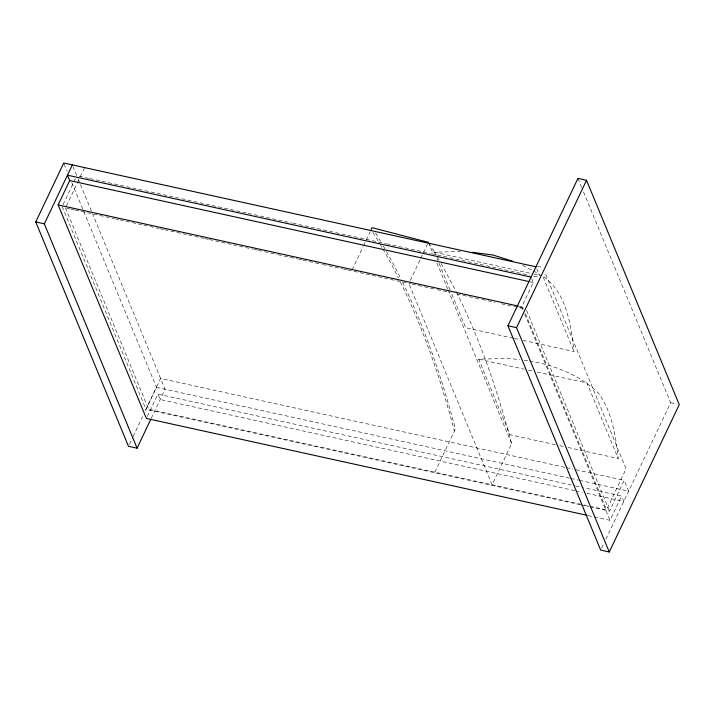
<?xml version="1.0" encoding="UTF-8"?>
<svg xmlns="http://www.w3.org/2000/svg" width="715" height="715" viewBox="0 0 715 715"><rect width="100%" height="100%" fill="white"/><g stroke="black" fill="none" stroke-linecap="round" stroke-linejoin="round"><path stroke-width="0.54" stroke-dasharray="3.58 2.68" d="M63.099 204.553L73.493 182.665M73.958 181.673L75.379 178.687M66.397 205.938L79.731 177.856M80.205 176.855L84.969 166.827M580.115 504.719L145.958 409.275L160.598 378.441L565.306 467.404M129.415 444.328L132.677 437.446M133.142 436.463L142.473 416.818M145.27 410.928L156.469 387.351L71.822 182.566M147.317 416.505L157.952 394.117L574.654 485.726M151.222 418.382L165.067 389.237L92.539 213.776M352.111 269.859L363.068 246.791M363.542 245.781L370.209 231.74M410.303 280.432L420.304 259.375M420.778 258.365L427.445 244.324M434.854 472.186L455.357 429.009A1260.295 505.398 -77.6 0 0 402.76 282.622M523.023 309.926L521.744 306.833L533.292 282.497L531.808 278.904M456.626 292.507C480.534 340.635 497.89 391.766 511.618 443.649L492.09 484.77L408.873 283.444M65.44 207.94L148.657 409.266L606.57 509.929L626.09 468.817L545.009 272.647M589.929 506.881L609.564 511.198L624.213 480.355L574.029 469.326M588.195 515.569L610.011 520.368L621.558 496.04L584.468 487.88M601.628 548.11L603.987 543.141M605.873 539.173L670.652 402.742L582.18 188.697M435.346 254.263L434.497 252.225L460.478 251.474M555.403 444.712L509.938 434.72L478.719 359.198L509.026 358.322L519.85 359.734M524.184 360.297L528.51 360.869M529.592 361.004C554.858 365.133 580.285 375.339 598.786 393.456C612.183 412.483 615.695 435.927 618.198 458.521L565.145 446.857M537.421 266.293L542.873 267.49M434.497 252.225L533.015 273.881M534.096 274.113L541.675 275.784M88.794 178.339L76.8 175.702L73.145 166.863M89.884 178.58L246.97 213.115M248.06 213.347L291.693 222.946M292.784 223.187L385.51 243.565M386.601 243.806L430.233 253.396M431.324 253.637L529.502 275.221M533.864 276.178L539.316 277.375M530.021 281.781L533.292 282.497M519.564 306.351L521.744 306.833M519.215 307.021L523.586 307.977M66.531 208.181L69.802 208.905M70.892 209.138L74.163 209.861M75.254 210.103L114.507 218.727M115.598 218.969L118.869 219.684M119.959 219.925L142.848 224.957M143.938 225.198L159.204 228.559M160.294 228.791L163.565 229.515M164.656 229.756L187.553 234.788M188.644 235.029L203.909 238.381M204.999 238.622L208.262 239.337M209.352 239.579L232.25 244.61M233.34 244.852L252.967 249.169M254.057 249.41L257.329 250.125M258.419 250.366L276.955 254.442M278.046 254.683L297.663 258.991M298.754 259.232L302.025 259.956M303.115 260.189L321.652 264.264M322.742 264.505L342.369 268.822M343.459 269.063L346.73 269.778M347.821 270.02L411.054 283.918M412.144 284.159L436.132 289.432M437.223 289.673L450.298 292.551M456.84 293.99L480.829 299.263M481.919 299.496L495.003 302.374M501.546 303.812L523.353 308.603M513.352 338.213L465.715 327.738L451.371 293.043M514.434 338.445L518.759 339.402M523.094 340.349L573.975 351.539C570.74 324.583 566.879 292.828 542.756 276.017L573.975 351.539M478.719 359.198L524.184 369.199M528.519 370.147L532.845 371.103M537.179 372.05L586.979 382.999L618.198 458.521M670.652 402.742L677.105 404.163M559.738 445.668L564.063 446.616M566.396 467.646L572.938 469.085M156.469 387.351L569.766 478.21M570.856 478.442L578.498 480.123M579.588 480.364L628.673 491.151L624.213 480.355M575.745 485.968L583.377 487.639M574.708 490.642L160.178 399.515L157.952 394.117M575.798 490.883L582.341 492.322M586.702 493.279L623.793 501.438L621.558 496.04M581.206 504.96L588.838 506.64M522.745 265.292L532.273 270.404M533.229 270.913L539.897 274.489M428.955 243.225L436.23 254.969M437.33 256.819L438.956 259.652M441.128 263.433L456.143 291.541M577.926 178.41L581.751 187.67M536.759 268.786L539.593 275.659M526.615 310.516L609.564 511.198M525.48 313.769L606.57 509.929M524.73 314.055L610.011 520.368M437.026 258.347L438.715 262.423M439.135 263.451L450.951 292.024M428.401 242.322L433.093 253.682M436.937 262.968L447.599 288.78M448.028 289.816L511.618 443.649M78.069 178.786L92.11 212.748M64.162 164.039L67.139 171.243M62.151 206.537L145.958 409.275M372.855 232.402A1260.295 505.398 -77.6 0 1 379.549 243.288M380.103 244.217A1260.295 505.398 -77.6 0 1 382.293 247.944M382.838 248.883A1260.295 505.398 -77.6 0 1 398.461 277.929M400.364 281.773A1260.295 505.398 -77.6 0 1 454.382 431.065M375.518 233.027A1260.295 505.398 -77.6 0 1 380.523 241.232M383.267 245.889A1260.295 505.398 -77.6 0 1 385.975 250.616M386.52 251.564A1260.295 505.398 -77.6 0 1 400.865 278.752"/><path stroke-width="1.07" d="M150.749 419.383L137.074 448.18L128.477 446.285L35.75 221.954L63.733 163.011L535.946 266.82M137.074 448.18L44.348 223.849L72.331 164.906M587.095 515.327L146.396 418.445L58.13 204.91L69.686 180.582L67.451 175.184L531.066 277.098M371.156 229.738L372.14 227.683L428.401 242.322M507.954 325.763L577.926 178.41L586.523 180.296L679.25 404.636L609.278 551.989L600.689 550.094L507.954 325.763L516.552 327.649L609.278 551.989M516.552 327.649L586.523 180.296M472.383 252.332L492.948 255.014L512.7 261.27M69.686 180.582L528.93 281.54M58.13 204.91L518.464 306.109M35.75 221.954L44.348 223.849"/></g></svg>
